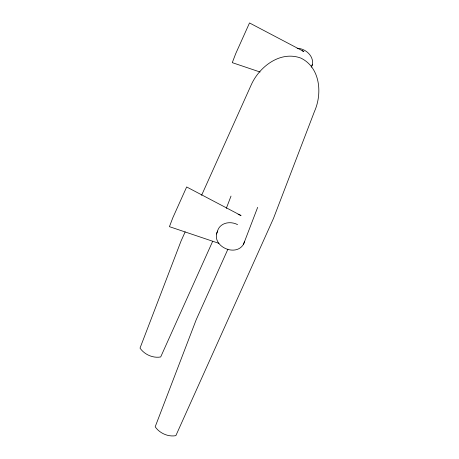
<?xml version="1.0" encoding="UTF-8"?>
<svg xmlns="http://www.w3.org/2000/svg" width="459" height="459" viewBox="0 0 459 459"><rect width="100%" height="100%" fill="white"/><g stroke="black" fill="none" stroke-linecap="round" stroke-linejoin="round"><path stroke-width="0.69" d="M217.612 231.061C210.429 245.663 235.347 257.7 243.488 244.337L257.665 207.33M311.523 66.802C315.798 57.696 306.101 48.287 297.134 48.31M243.488 244.337L244.618 241.382M216.482 234.015L217.457 231.474A14.579 12.112 21 0 1 237.584 224.617M226.304 208.386L231.015 196.085M311.397 67.112L312.424 64.438M185.161 231.875L181.053 241.015L140.018 348.106C144.419 354.537 152.973 358.37 160.69 356.964L212.689 241.256M201.593 195.31L251.48 84.313C259.754 66.354 280.524 50.53 300.857 58.092C320.296 67.462 322.465 93.475 314.518 111.33L273.484 218.421L175.854 435.66C168.137 437.071 159.583 433.233 155.182 426.801L196.217 319.711L227.911 249.197M260.064 72.017L232.271 62.648L235.742 53.588L249.512 22.95L303.904 51.551A14.579 12.112 21 0 0 302.165 50.771M218.914 243.339L169.423 226.66L172.894 217.6L186.664 186.962L241.055 215.558A14.579 12.112 21 0 0 238.106 214.37"/></g></svg>
